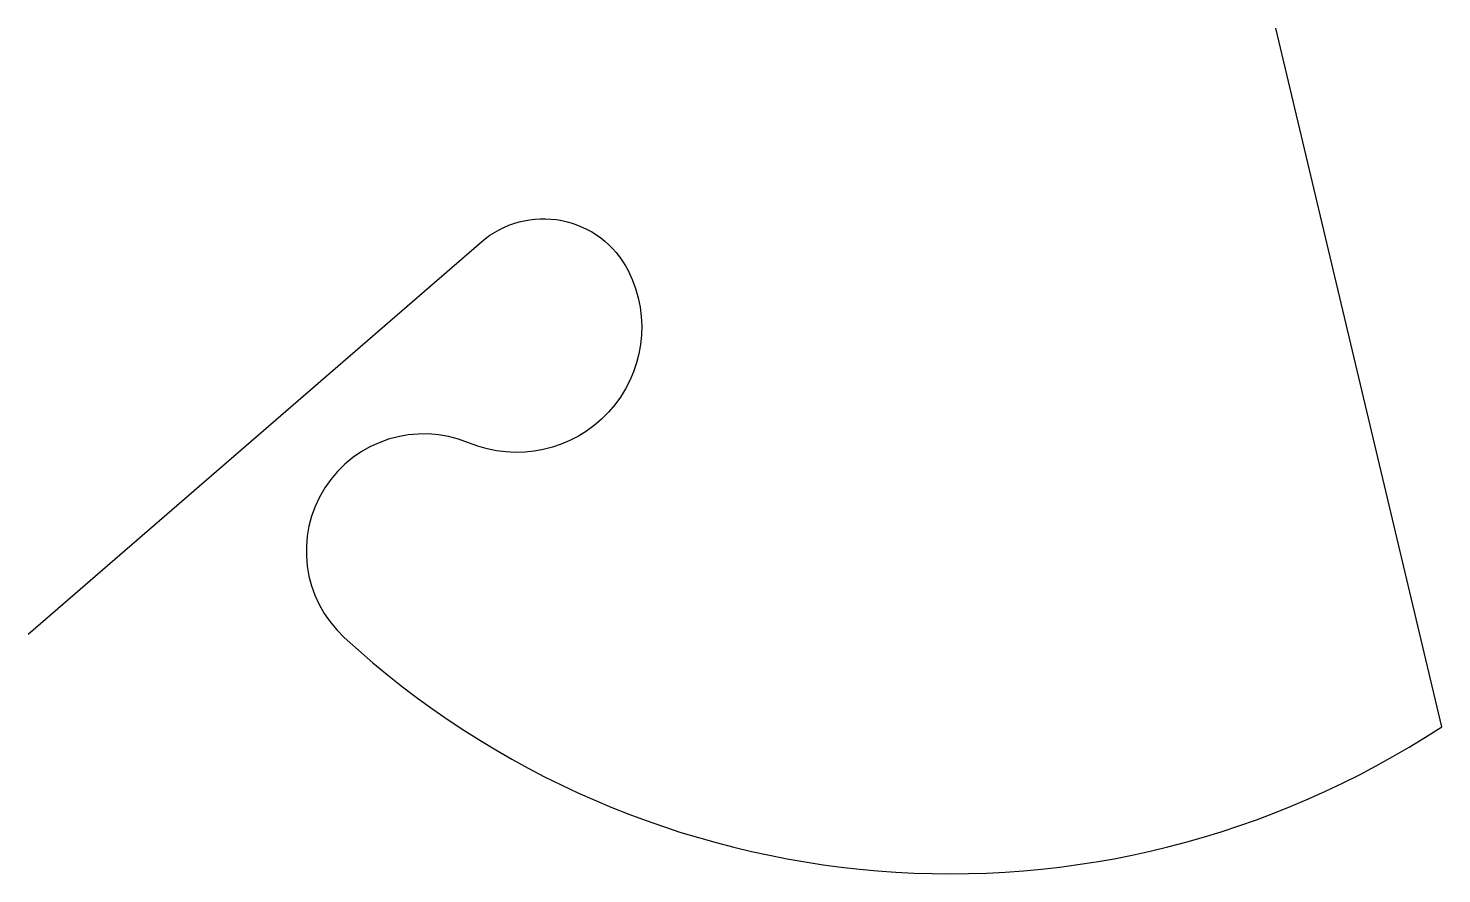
# Model space of a CAD drawing. Extents: x -1.05 to 6.31, y 2.01 to 6.41.
import ezdxf

# ---------------------------------------------------------------- set-up
doc = ezdxf.new("R2010")
doc.units = 0
doc.header["$MEASUREMENT"] = 0
doc.layers.get('0').update_dxf_attribs({"linetype": 'CONTINUOUS'})

msp = doc.modelspace()

# ---------------------------------------------------------------- linework, layer by layer
msp.add_lwpolyline([(-1.0463, 3.2546), (1.3116, 5.297, -0.4874), (2.0754, 5.1476, -0.697065), (1.2452, 4.2509, 0.838547), (0.5976, 3.238, 0.344098), (6.3098, 2.7731), (5.4463, 6.4096)], format="xyb")

doc.saveas('drawing.dxf')
